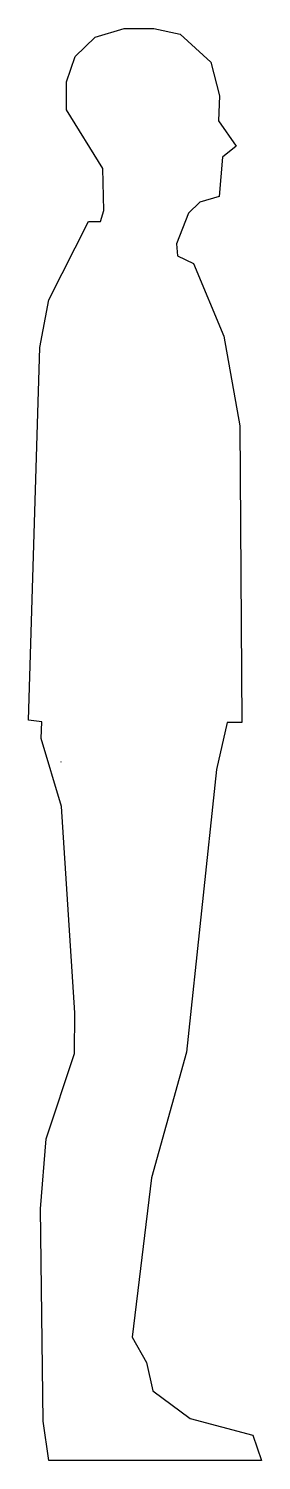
# Model space of a CAD drawing. Header units: millimetres. Extents: x -142 to 142, y 0 to 1750.
import ezdxf

# ---------------------------------------------------------------- set-up
doc = ezdxf.new("R2010")
doc.units = ezdxf.units.MM
doc.layers.add('ALMOND-DRAW-PROFILE', color=7, linetype='Continuous', lineweight=25)

msp = doc.modelspace()

# ---------------------------------------------------------------- linework, layer by layer
at = {"layer": 'ALMOND-DRAW-PROFILE'}
for points in [[(-117.49, 0), (-124.33, 47.85), (-127.75, 307.62), (-120.91, 393.07), (-86.3, 497.31), (-85.88, 546.87), (-102.11, 799.38), (-126.89, 882.37), (-126.01, 902.78), (-142.27, 904.69), (-128.6, 1360.35), (-117.49, 1418.46), (-69.21, 1514.16), (-54.48, 1514.16), (-50.2, 1527.83), (-51.7, 1579.1), (-96.13, 1650.88), (-96.13, 1685.06), (-85.45, 1715.82), (-61.1, 1739.75), (-25.42, 1750), (10.79, 1750), (42.94, 1743.16), (80.32, 1708.98), (91, 1667.97), (89.72, 1637.21), (111.51, 1606.45), (94.85, 1592.77), (90.58, 1544.92), (67.08, 1538.09), (52.98, 1524.41), (38.67, 1486.82), (39.87, 1472.41), (59.39, 1462.89), (96.56, 1374.02), (115.78, 1264.65), (118.35, 902.02), (100.46, 901.97), (87.49, 844.3), (50.63, 499.02), (8.06, 345.21), (-15.71, 150.6), (1.74, 119.63), (9.41, 84.89), (55.11, 51.27), (132.02, 30.76), (142.27, 0)], [(-102.57, 853.94), (-102.67, 853.91), (-102.97, 853.79)]]:
    msp.add_lwpolyline(points, close=True, dxfattribs=at)

doc.saveas('drawing.dxf')
